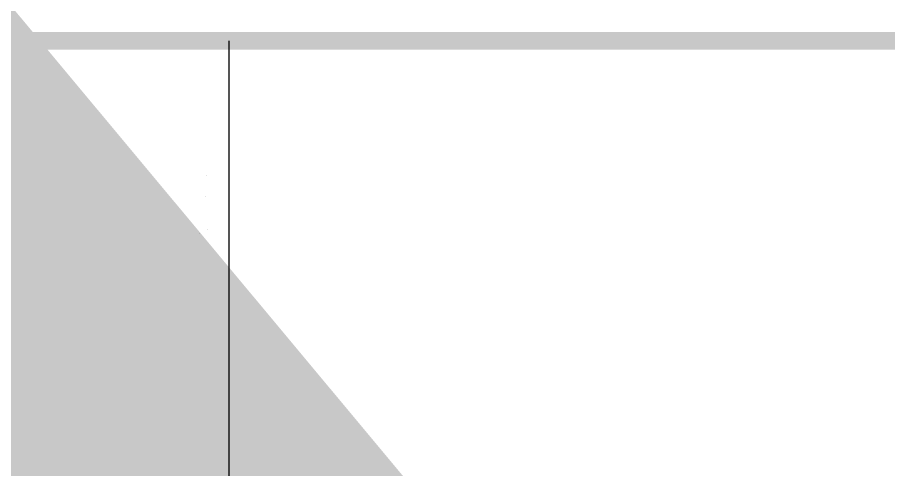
# Model space of a CAD drawing. Extents: x -5280327 to 29700, y -3925683 to 5564800.
# Drawn here: x 20400 to 23112, y 11604 to 13011 of the extents above; entities that cross this region are included whole.
import ezdxf

# ---------------------------------------------------------------- set-up
doc = ezdxf.new("R2010")
doc.units = 0
doc.linetypes.add('6', pattern=[2640.874023, 1320.437012, -1320.437012])
doc.layers.get('0').update_dxf_attribs({"linetype": 'CONTINUOUS'})
doc.layers.add('MARCO', color=7, linetype='CONTINUOUS')

msp = doc.modelspace()

# ---------------------------------------------------------------- linework, layer by layer
at = {"color": 7, "linetype": '6', "const_width": 10343.1}
msp.add_lwpolyline([(0, 29405.6), (24528.3, 0)], dxfattribs=at)
msp.add_lwpolyline([(0, 29405.6), (24528.3, 0)], dxfattribs=at)
at = {"layer": 'Cuadricula Coordenadas', "color": 7}
msp.add_lwpolyline([(21058.7, 389.8), (21058.7, 12938.4)], dxfattribs=at)
at = {"layer": 'Cuadricula Coordenadas', "color": 7, "const_width": 0.00153}
for points in [[(21019.6, 12599.2), (20941.2, 12613), (20941.2, 12664), (20950.5, 12662.4), (20950.5, 12620.7), (20974.5, 12616.5), (20974.5, 12655.5), (20983.7, 12653.9), (20983.7, 12614.9), (21010.3, 12610.2), (21010.3, 12653.4), (21019.6, 12651.8), (21019.6, 12599.2)], [(20980.9, 12520.2), (20980.9, 12520.2), (20972.3, 12522), (20964.8, 12524.2), (20958.6, 12526.7), (20958.6, 12526.7), (20953.3, 12529.6), (20949, 12532.9), (20945.5, 12536.6), (20945.5, 12536.6), (20942.9, 12540.8), (20941.4, 12545.3), (20940.9, 12550.2), (20940.9, 12550.2), (20941.2, 12553.8), (20942, 12557), (20943.4, 12559.7), (20943.4, 12559.7), (20945.4, 12562.1), (20947.8, 12564), (20950.8, 12565.5), (20950.8, 12565.5), (20954.2, 12566.6), (20958.1, 12567.4), (20962.4, 12567.8), (20962.4, 12567.8), (20967.5, 12567.8), (20973.7, 12567.2), (20980.9, 12566.1), (20980.9, 12566.1), (20989.5, 12564.3), (20996.9, 12562.2), (21003.2, 12559.7), (21003.2, 12559.7), (21008.4, 12556.8), (21012.8, 12553.5), (21016.3, 12549.7), (21016.3, 12549.7), (21018.8, 12545.6), (21020.4, 12541.1), (21020.9, 12536.1), (21020.9, 12536.1), (21020, 12530), (21017.3, 12525.1), (21012.8, 12521.5), (21012.8, 12521.5), (21004.9, 12519), (20994.3, 12518.6), (20980.9, 12520.2)], [(20980.9, 12529.1), (20992.4, 12527.5), (21000.9, 12527.4), (21006.6, 12528.6), (21006.6, 12528.6), (21010.1, 12530.9), (21012.3, 12533.9), (21013, 12537.5), (21013, 12537.5), (21012.3, 12541.4), (21010.1, 12545.1), (21006.6, 12548.7), (21006.6, 12548.7), (21000.9, 12551.9), (20992.3, 12554.8), (20980.9, 12557.3), (20980.9, 12557.3), (20969.5, 12558.8), (20960.9, 12559), (20955.2, 12557.7), (20955.2, 12557.7), (20951.7, 12555.4), (20949.6, 12552.4), (20948.9, 12548.7), (20948.9, 12548.7), (20949.5, 12544.9), (20951.4, 12541.4), (20954.5, 12538.2), (20954.5, 12538.2), (20960.6, 12534.6), (20969.4, 12531.6), (20980.9, 12529.1)], [(20980.9, 12465.4), (20980.9, 12465.4), (20972.3, 12467.2), (20964.8, 12469.4), (20958.6, 12471.9), (20958.6, 12471.9), (20953.3, 12474.8), (20949, 12478.1), (20945.5, 12481.9), (20945.5, 12481.9), (20942.9, 12486), (20941.4, 12490.5), (20940.9, 12495.4), (20940.9, 12495.4), (20941.2, 12499), (20942, 12502.2), (20943.4, 12505), (20943.4, 12505), (20945.4, 12507.3), (20947.8, 12509.2), (20950.8, 12510.7), (20950.8, 12510.7), (20954.2, 12511.9), (20958.1, 12512.6), (20962.4, 12513.1), (20962.4, 12513.1), (20967.5, 12513), (20973.7, 12512.5), (20980.9, 12511.4), (20980.9, 12511.4), (20989.5, 12509.6), (20996.9, 12507.4), (21003.2, 12504.9), (21003.2, 12504.9), (21008.4, 12502), (21012.8, 12498.7), (21016.3, 12495), (21016.3, 12495), (21018.8, 12490.8), (21020.4, 12486.3), (21020.9, 12481.3), (21020.9, 12481.3), (21020, 12475.2), (21017.3, 12470.3), (21012.8, 12466.8), (21012.8, 12466.8), (21004.9, 12464.3), (20994.3, 12463.8), (20980.9, 12465.4)], [(20980.9, 12474.3), (20992.4, 12472.7), (21000.9, 12472.6), (21006.6, 12473.8), (21006.6, 12473.8), (21010.1, 12476.1), (21012.3, 12479.1), (21013, 12482.7), (21013, 12482.7), (21012.3, 12486.6), (21010.1, 12490.3), (21006.6, 12493.9), (21006.6, 12493.9), (21000.9, 12497.2), (20992.3, 12500), (20980.9, 12502.5), (20980.9, 12502.5), (20969.5, 12504), (20960.9, 12504.2), (20955.2, 12502.9), (20955.2, 12502.9), (20951.7, 12500.6), (20949.6, 12497.6), (20948.9, 12493.9), (20948.9, 12493.9), (20949.5, 12490.1), (20951.4, 12486.6), (20954.5, 12483.4), (20954.5, 12483.4), (20960.6, 12479.9), (20969.4, 12476.8), (20980.9, 12474.3)], [(20998.9, 12407.5), (20997.6, 12416.4), (20997.6, 12416.4), (21002.5, 12416.7), (21006.5, 12417.7), (21009.4, 12419.4), (21009.4, 12419.4), (21011.4, 12421.6), (21012.6, 12424.3), (21013, 12427.5), (21013, 12427.5), (21012.5, 12431.4), (21010.9, 12435.1), (21008.3, 12438.6), (21008.3, 12438.6), (21004.9, 12441.6), (21001, 12443.6), (20996.6, 12444.9), (20996.6, 12444.9), (20992.5, 12445.2), (20988.8, 12444.5), (20985.7, 12442.9), (20985.7, 12442.9), (20983.3, 12440.5), (20981.9, 12437.5), (20981.4, 12433.8), (20981.4, 12433.8), (20981.5, 12432), (20981.9, 12429.9), (20982.5, 12427.5), (20974, 12429.9), (20974, 12429.9), (20974.1, 12430.5), (20974.1, 12430.9), (20974.1, 12431.3), (20974.1, 12431.3), (20973.8, 12434.9), (20972.7, 12438.4), (20970.9, 12441.8), (20970.9, 12441.8), (20968.4, 12444.7), (20965.1, 12446.8), (20961, 12448), (20961, 12448), (20957.7, 12448.2), (20954.8, 12447.7), (20952.3, 12446.3), (20952.3, 12446.3), (20950.4, 12444.3), (20949.2, 12441.7), (20948.8, 12438.6), (20948.8, 12438.6), (20949.2, 12435.4), (20950.4, 12432.3), (20952.3, 12429.6), (20952.3, 12429.6), (20955.1, 12427.1), (20958.6, 12425), (20962.9, 12423.4), (20961.2, 12415), (20961.2, 12415), (20955.2, 12417.6), (20950.2, 12420.9), (20946.2, 12424.9), (20946.2, 12424.9), (20943.3, 12429.5), (20941.5, 12434.4), (20940.9, 12439.8), (20940.9, 12439.8), (20941.2, 12443.5), (20942.1, 12446.9), (20943.7, 12449.9), (20943.7, 12449.9), (20945.7, 12452.6), (20948.2, 12454.6), (20951.2, 12456.1), (20951.2, 12456.1), (20954.4, 12456.9), (20957.8, 12457.2), (20961.3, 12456.8), (20961.3, 12456.8), (20964.5, 12456), (20967.6, 12454.6), (20970.5, 12452.8), (20970.5, 12452.8), (20973.1, 12450.4), (20975.3, 12447.6), (20977.1, 12444.3), (20977.1, 12444.3), (20978.6, 12447.9), (20980.8, 12450.8), (20983.8, 12452.9), (20983.8, 12452.9), (20987.4, 12454.2), (20991.6, 12454.6), (20996.4, 12454.1), (20996.4, 12454.1), (21002.9, 12452.2), (21008.7, 12449), (21013.8, 12444.3), (21013.8, 12444.3), (21017.8, 12438.7), (21020.2, 12432.6), (21020.9, 12426), (21020.9, 12426), (21020.3, 12420.3), (21018.2, 12415.5), (21014.8, 12411.7), (21014.8, 12411.7), (21010.3, 12409), (21005, 12407.6), (20998.9, 12407.5)], [(21001.4, 12326.2), (21000.6, 12334.6), (21000.6, 12334.6), (21004.5, 12334.9), (21007.7, 12335.7), (21010, 12337), (21010, 12337), (21011.7, 12338.9), (21012.7, 12341.3), (21013, 12344.1), (21013, 12344.1), (21012.8, 12346.7), (21012.1, 12349.2), (21011, 12351.5), (21011, 12351.5), (21009.4, 12353.6), (21007.6, 12355.6), (21005.5, 12357.4), (21005.5, 12357.4), (21003, 12359), (20999.9, 12360.7), (20996.4, 12362.2), (20996.4, 12362.2), (20992.5, 12363.6), (20988.6, 12364.7), (20984.6, 12365.6), (20984.6, 12365.6), (20984.1, 12365.7), (20983.5, 12365.8), (20982.7, 12365.9), (20982.7, 12365.9), (20985.6, 12363.4), (20988, 12360.6), (20990.1, 12357.5), (20990.1, 12357.5), (20991.7, 12354.1), (20992.7, 12350.7), (20993, 12347.2), (20993, 12347.2), (20992.2, 12341.8), (20989.9, 12337.3), (20985.9, 12333.7), (20985.9, 12333.7), (20980.7, 12331.2), (20974.5, 12330.3), (20967.4, 12330.9), (20967.4, 12330.9), (20959.9, 12332.9), (20953.5, 12336.1), (20948.2, 12340.6), (20948.2, 12340.6), (20944.1, 12345.9), (20941.7, 12351.6), (20940.9, 12357.7), (20940.9, 12357.7), (20941.4, 12362.1), (20942.7, 12366), (20945, 12369.6), (20945, 12369.6), (20948.2, 12372.5), (20952.1, 12374.7), (20956.7, 12376.2), (20956.7, 12376.2), (20962.6, 12376.8), (20969.9, 12376.5), (20978.8, 12375.2), (20978.8, 12375.2), (20988.1, 12373.3), (20996.1, 12370.9), (21002.7, 12368.1), (21002.7, 12368.1), (21008.2, 12364.8), (21012.7, 12361.1), (21016.2, 12357), (21016.2, 12357), (21018.8, 12352.4), (21020.4, 12347.6), (21020.9, 12342.6), (21020.9, 12342.6), (21020.3, 12337.5), (21018.6, 12333.3), (21015.8, 12329.9), (21015.8, 12329.9), (21011.9, 12327.6), (21007.1, 12326.3), (21001.4, 12326.2)], [(20966.9, 12367.7), (20961.7, 12368.2), (20957.3, 12367.6), (20953.7, 12366.1), (20953.7, 12366.1), (20951, 12363.7), (20949.4, 12360.8), (20948.9, 12357.4), (20948.9, 12357.4), (20949.4, 12353.6), (20951.2, 12349.9), (20954.1, 12346.4), (20954.1, 12346.4), (20957.9, 12343.3), (20962.5, 12341.1), (20967.7, 12339.7), (20967.7, 12339.7), (20972.3, 12339.4), (20976.4, 12340), (20979.8, 12341.6), (20979.8, 12341.6), (20982.4, 12344.1), (20984, 12347.2), (20984.5, 12350.8), (20984.5, 12350.8), (20984, 12354.7), (20982.4, 12358.3), (20979.8, 12361.6), (20979.8, 12361.6), (20976.3, 12364.3), (20972, 12366.4), (20966.9, 12367.7)], [(20951.5, 12279.5), (20942.2, 12281.1), (20942.2, 12326.8), (20949.7, 12325.4), (20949.7, 12325.4), (20955.6, 12319.9), (20962.7, 12314.2), (20970.9, 12308.4), (20970.9, 12308.4), (20979.8, 12302.7), (20988.8, 12297.7), (20998, 12293.4), (20998, 12293.4), (21004.8, 12290.6), (21012, 12288.3), (21019.6, 12286.2), (21019.6, 12277.3), (21019.6, 12277.3), (21013, 12278.9), (21005.5, 12281.3), (20997.2, 12284.6), (20997.2, 12284.6), (20988.6, 12288.5), (20980.2, 12292.9), (20972, 12298), (20972, 12298), (20964.3, 12303.3), (20957.5, 12308.7), (20951.5, 12314), (20951.5, 12279.5)], [(21010.3, 12259.3), (21019.6, 12257.6), (21019.6, 12211), (21019.6, 12211), (21017.3, 12211.5), (21015, 12212.2), (21012.9, 12213.2), (21012.9, 12213.2), (21009.4, 12215.3), (21005.9, 12217.8), (21002.5, 12220.8), (21002.5, 12220.8), (20998.9, 12224.4), (20994.9, 12228.9), (20990.6, 12234.2), (20990.6, 12234.2), (20984.1, 12242.1), (20978.6, 12248.3), (20974, 12252.6), (20974, 12252.6), (20970, 12255.6), (20966.1, 12257.6), (20962.4, 12258.7), (20962.4, 12258.7), (20958.8, 12258.9), (20955.6, 12258.3), (20952.8, 12256.7), (20952.8, 12256.7), (20950.6, 12254.4), (20949.3, 12251.4), (20948.9, 12247.8), (20948.9, 12247.8), (20949.3, 12243.9), (20950.7, 12240.3), (20953, 12237.1), (20953, 12237.1), (20956.2, 12234.4), (20960, 12232.5), (20964.6, 12231.3), (20963.6, 12222.5), (20963.6, 12222.5), (20956.8, 12224.9), (20951.2, 12228.2), (20946.7, 12232.4), (20946.7, 12232.4), (20943.5, 12237.4), (20941.5, 12243.1), (20940.9, 12249.4), (20940.9, 12249.4), (20941.6, 12255.6), (20943.7, 12260.6), (20947.2, 12264.4), (20947.2, 12264.4), (20951.7, 12266.9), (20956.8, 12267.9), (20962.7, 12267.6), (20962.7, 12267.6), (20965.8, 12266.8), (20968.8, 12265.7), (20971.9, 12264.2), (20971.9, 12264.2), (20975, 12262.3), (20978.2, 12259.8), (20981.5, 12256.8), (20981.5, 12256.8), (20985.2, 12252.8), (20989.8, 12247.6), (20995.2, 12241), (20995.2, 12241), (20999.6, 12235.7), (21002.9, 12231.7), (21005.1, 12229.3), (21005.1, 12229.3), (21006.8, 12227.6), (21008.6, 12226), (21010.3, 12224.7), (21010.3, 12259.3)]]:
    msp.add_lwpolyline(points, dxfattribs=at)
at = {"layer": 'MARCO', "color": 7, "const_width": 55.4}
msp.add_lwpolyline([(24151.2, 12938.4), (15472.2, 12938.4), (15472.2, 389.8), (24151.2, 389.8), (24151.2, 12938.4)], dxfattribs=at)

doc.saveas('drawing.dxf')
